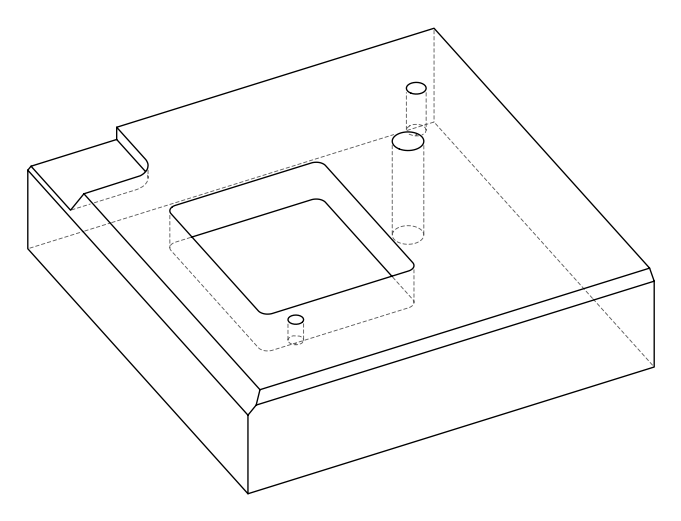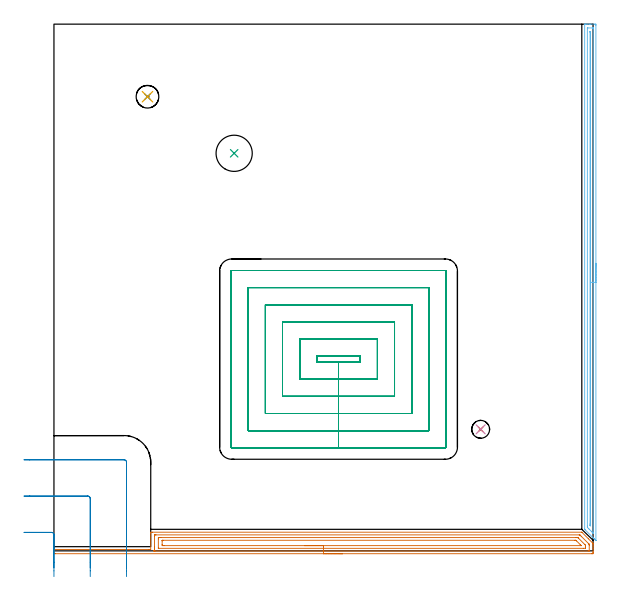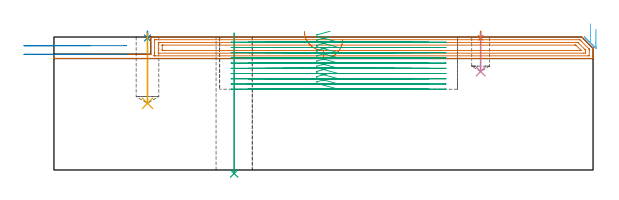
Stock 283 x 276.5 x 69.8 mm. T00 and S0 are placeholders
(PLAN: 9 operations, 6 tool changes, 45.9 min)
(1 SPOT_DRILL | STEP1POCKET | NXT0321_9005460120000 | 0.03 min | 0 mm3)
(2 SPOT_DRILL_1 | STEP1POCKET_1 | NXT0321_9005460120000 | 0.03 min | 1 mm3)
(3 INDEXABLE_INSERT_DRILL_THROUGH_HOLE_FROM_SOLID | STEP1HOLE | NXT0302_009 | 0.3 min | 19773 mm3)
(4 DRILL_BLIND_HOLE_INTO_CENTER | STEP1POCKET | UGT0301_209 | 0.08 min | 1122 mm3)
(5 DRILL_BLIND_HOLE_INTO_CENTER_1 | STEP1POCKET_1 | UGT0301_229 | 0.15 min | 3596 mm3)
(6 AREA_MILL | FG_CHAMFER_SURFACE | UGT0205_001 | 6.59 min | 4786 mm3)
(7 AREA_MILL_1 | FG_CHAMFER_SURFACE_1 | UGT0205_001 | 8.07 min | 17929 mm3)
(8 MILL_CORNER_NOTCH_RECTANGULAR | CORNER_NOTCH_RECTANGULAR | UGT0201_109 | Follow Part, ap 6.35, ae 75% | 1.01 min | 24477 mm3)
(9 MILL_RECTANGULAR_POCKET | POCKET_RECTANGULAR_STRAIGHT | NXT0201_011 | Follow Part, ap 3, ae 75% | 29.66 min | 358503 mm3)
(TOOL NXT0321_9005460120000 | NC Spot Drill, 142deg, 12mm, Carbide, Uncoated | D12 PA142 FL30 Z2)
(TOOL NXT0302_009 | Index. Insert Drill 19mm [880-D1900L25-05] | D19 PA176 FL95 Z2)
(TOOL UGT0301_209 | Twist Drill 9.4 mm | D9.4 PA118 FL78 Z2)
(TOOL UGT0301_229 | Twist Drill 11.9 mm | D11.9 PA118 FL100 Z2)
(TOOL UGT0205_001 | Chamfer Mill 20 x 3 x 45 deg. | D20 FL50 Z2)
(TOOL UGT0201_109 | End Mill 25.4 mm | D25.4 FL25 Z2)
(TOOL NXT0201_011 | ENDMILL 12mm [2P460-1200-NA 1630] | D12 FL38 Z6)
(OP 1 SPOT_DRILL)
G17 G21 G94 G90
T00 M6
G54
G17 G0 G90 X224. Y63.8 S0 M3
G43 Z79.8 H0
G94 G81 G98 Z69.395 F250. R72.8
G80
M5
M2
(OP 2 SPOT_DRILL_1)
G17 G21 G94 G90
T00 M6
G54
G17 G0 G90 X49.1 Y238.4 S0 M3
G43 Z79.8 H0
G94 G81 G98 Z69.288 F250. R72.8
G80
M5
M2
(OP 3 INDEXABLE_INSERT_DRILL_THROUGH_HOLE_FROM_SOLID)
G17 G21 G94 G90
T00 M6
G54
G17 G0 G90 X94.6 Y208.7 S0 M3
G43 Z79.8 H1
G94 G81 G98 Z-1.832 F250. R71.8
G80
M5
M2
(OP 4 DRILL_BLIND_HOLE_INTO_CENTER)
G17 G21 G94 G90
T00 M6
G54
G17 G0 G90 X224. Y63.8 S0 M3
G43 Z79.8 H0
G94 G81 G98 Z51.7 F250. R71.8
G80
M5
M2
(OP 5 DRILL_BLIND_HOLE_INTO_CENTER_1)
G17 G21 G94 G90
T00 M6
G54
G17 G0 G90 X49.1 Y238.4 S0 M3
G43 Z79.8 H0
G94 G81 G98 Z35. F250. R71.8
G80
M5
M2
(OP 6 AREA_MILL)
G17 G21 G94 G90
T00 M6
G54
G17 G0 G90 X284.5 Y150.95 S1061 M3
G43 Z79.8 H0
Z73.9
G94 G1 Y150.912 Z73.028 F250.
Y150.798 Z72.163
Y150.609 Z71.312
Y150.347 Z70.48
Y150.013 Z69.674
Y149.61 Z68.9
Y149.141 Z68.164
Y148.61 Z67.472
Y148.021 Z66.829
Y147.378 Z66.239
Y146.686 Z65.708
Y145.95 Z65.24
Y145.176 Z64.837
Y144.37 Z64.503
Y143.538 Z64.241
Y142.686 Z64.052
Y141.822 Z63.938
Y140.95 Z63.9
Y5.536
X284.499 Y5.498 Z63.898
X284.493 Y5.408 Z63.896
X284.48 Y5.415 Z63.909
X284.325 Y5.574 Z64.073
X284.169 Y5.729 Z64.226
X284.02 Y5.879 Z64.378
X283.878 Y6.021 Z64.52
X283.732 Y6.166 Z64.663
X283.593 Y6.306 Z64.804
X283.431 Y6.468 Z64.967
X283.296 Y6.602 Z65.1
X283.167 Y6.732 Z65.231
X278.837 Y11.063 Z69.562
X278.638 Y11.264 Z69.758
X278.604 Y11.305 Z69.79
X278.6 Y11.382 Z69.8
Y276.326
X278.602 Y276.49 Z69.788
X278.727 Y276.497 Z69.666
X278.859 Y276.5 Z69.541
X279.123 Z69.276
X279.804 Z68.59
X281.018 Z67.379
X281.55 Z66.844
X283.902 Z64.494
X284.169 Y276.496 Z64.228
X284.493 Y276.49 Z63.904
X284.497 Y276.215 Z63.902
X284.499 Y275.879 Z63.901
X284.5 Y140.95 Z63.9
X283.086 Z65.314
X283.085 Y9.398 Z65.315
X283.084 Y9.3 Z65.316
X283.083 Y9.276 Z65.317
X283.082 Z65.318
X283.075 Y9.28 Z65.325
X283.041 Y9.311 Z65.359
X282.754 Y9.595 Z65.646
X282.423 Y9.927 Z65.977
X280.967 Y11.382 Z67.433
X280.677 Y11.673 Z67.723
X280.076 Y12.276 Z68.324
X280.036 Y12.324 Z68.364
X280.021 Y12.345 Z68.379
X280.019 Y12.362 Z68.381
X280.016 Y12.446 Z68.384
X280.015 Y12.615 Z68.385
X280.014 Y12.955 Z68.386
X280.015 Y274.092 Z68.385
X280.017 Y274.431 Z68.383
X280.019 Y274.472 Z68.381
X280.02 Y274.486 Z68.38
X280.04 Y274.49 Z68.36
X280.146 Y274.496 Z68.254
X280.279 Y274.499 Z68.121
X282.898 Z65.502
X283.042 Y274.496 Z65.358
X283.072 Y274.492 Z65.328
X283.079 Y274.489 Z65.321
X283.082 Y274.479 Z65.318
X283.084 Y274.445 Z65.316
X283.086 Y274.307 Z65.314
Y274.092
Y140.95
X281.672 Z66.728
X281.671 Y13.939 Z66.729
X281.666 Y13.17 Z66.734
X281.665 Y13.159 Z66.735
X281.638 Y13.17 Z66.762
X281.55 Y13.255 Z66.85
X281.455 Y13.356 Z66.945
X281.435 Y13.395 Z66.965
X281.432 Y13.524 Z66.968
X281.43 Y13.69 Z66.97
X281.428 Y14.188 Z66.972
X281.429 Y272.305 Z66.971
X281.431 Y272.427 Z66.969
X281.434 Y272.469 Z66.966
X281.437 Y272.49 Z66.963
X281.455 Y272.492 Z66.945
X281.55 Y272.495 Z66.85
X281.613 Y272.494 Z66.787
X281.658 Y272.491 Z66.742
X281.665 Y272.428 Z66.735
X281.668 Y272.305 Z66.732
X281.671 Y272.181 Z66.729
X281.672 Y271.411 Z66.728
Y267.334
Y140.95
Y140.078 Z66.766
Y139.213 Z66.88
Y138.362 Z67.069
Y137.53 Z67.331
Y136.724 Z67.665
Y135.95 Z68.068
Y135.214 Z68.537
Y134.522 Z69.068
Y133.879 Z69.657
Y133.29 Z70.301
Y132.758 Z70.993
Y132.29 Z71.728
Y131.887 Z72.502
Y131.553 Z73.308
Y131.291 Z74.14
Y131.102 Z74.992
Y130.988 Z75.857
Y130.95 Z76.728
G0 Z79.8
M5
M2
(OP 7 AREA_MILL_1)
G17 G21 G94 G90
T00 M6
G54
G17 G0 G90 X151.5 Y-1.5 S1061 M3
G43 Z79.8 H0
Z68.5
G94 G1 X151.462 Z67.628 F250.
X151.348 Z66.764
X151.159 Z65.912
X150.897 Z65.08
X150.563 Z64.274
X150.16 Z63.5
X149.692 Z62.764
X149.16 Z62.072
X148.571 Z61.429
X147.928 Z60.84
X147.236 Z60.309
X146.5 Z59.84
X145.726 Z59.437
X144.92 Z59.103
X144.088 Z58.841
X143.236 Z58.652
X142.372 Z58.538
X141.5 Z58.5
X0.633
X0.383 Y-1.498 Z58.502
X0.003 Y-1.491 Z58.505
X0. Y-1.475 Z58.522
Y-0.235 Z59.76
X0.001 Y0.652 Z60.652
X0.009 Y0.696 Z60.689
X0.185 Y0.7 Z60.7
X49.745
X49.774 Y0.703 Z60.695
X49.776 Y0.702 Z60.696
X49.783 Y0.7 Z60.7
X49.865
X49.88 Y0.701 Z60.699
X49.883 Y0.7 Z60.7
X49.913
X49.927 Y0.701 Z60.694
X49.931 Y0.702 Z60.693
X49.934 Y0.701 Z60.697
X49.936 Y0.7 Z60.7
X49.958
X49.976 Z60.699
X49.977 Y0.701 Z60.697
X49.982 Y0.709 Z60.685
X49.988 Y0.706 Z60.691
X49.991 Y0.702 Z60.698
X49.992 Y0.701 Z60.699
X50.007 Y0.7 Z60.7
X50.026
X50.028 Y0.701 Z60.696
X50.032 Y0.707 Z60.689
X50.041 Y0.705 Z60.693
X50.048 Y0.704 Z60.696
X50.209
X50.272 Y0.701 Z60.699
X50.331 Y0.7 Z60.7
X50.8
Y9.447 Z69.446
X50.81 Y9.794 Z69.792
X51.613 Y9.8 Z69.8
X277.001
X277.094 Y9.796 Z69.789
X277.165 Y9.736 Z69.733
X280.558 Y6.342 Z66.342
X282.815 Y4.086 Z64.085
X282.881 Y4.019 Z64.018
X282.99 Y3.9 Z63.895
X283. Y3.786 Z63.786
Y3.712 Z63.711
Y3.124 Z63.123
Y2.396 Z62.391
Y1.156 Z61.153
Y-0.235 Z59.761
Y-0.855 Z59.141
X282.997 Y-1.112 Z58.885
X282.99 Y-1.492 Z58.504
X282.761 Y-1.497 Z58.501
X282.367 Y-1.5 Z58.5
X141.5
Y-0.086 Z59.914
X53.249 Y-0.085 Z59.915
X52.636 Y-0.08 Z59.92
X52.508 Y-0.079 Z59.921
X52.505 Y-0.051 Z59.949
X52.508 Y-0.038 Z59.962
X52.602 Y0.103 Z60.103
X52.673 Y0.225 Z60.225
X52.747 Y0.408 Z60.408
X52.788 Y0.642 Z60.642
X52.798 Y1.235 Z61.235
X52.799 Y1.519 Z61.519
X52.8 Y2.11 Z62.11
Y7.658 Z67.658
X52.802 Y8.246 Z68.246
X52.806 Y8.332 Z68.332
X52.81 Y8.377 Z68.377
X52.846 Y8.379 Z68.379
X53.031 Y8.383 Z68.383
X53.402 Y8.385 Z68.385
X53.554 Y8.386 Z68.386
X275.735 Y8.385 Z68.385
X275.921 Y8.384 Z68.384
X276.013 Y8.381 Z68.381
X276.055 Y8.379 Z68.379
X276.107 Y8.335 Z68.335
X276.792 Y7.658 Z67.658
X277.001 Y7.449 Z67.449
X280.579 Y3.872 Z63.872
X280.878 Y3.568 Z63.568
X280.95 Y3.492 Z63.492
X280.983 Y3.455 Z63.455
X280.99 Y3.41 Z63.41
X280.994 Y3.273 Z63.273
X280.999 Y2.861 Z62.861
Y0.23 Z60.23
X280.996 Y0.091 Z60.091
X280.991 Y-0.019 Z59.981
X280.987 Y-0.079 Z59.921
X280.426 Y-0.085 Z59.915
X141.5 Y-0.086 Z59.914
Y1.328 Z61.328
X54.996 Y1.329 Z61.329
X54.867 Y1.332 Z61.332
X54.822 Y1.335 Z61.335
X54.809 Y1.338 Z61.338
X54.807 Y1.346 Z61.346
X54.803 Y1.392 Z61.392
X54.801 Y1.519 Z61.519
Y6.286 Z66.286
X54.808 Y6.781 Z66.781
X54.812 Y6.965 Z66.965
X54.999 Y6.968 Z66.968
X55.191 Y6.97 Z66.97
X55.891 Y6.971 Z66.971
X56.085
X274.124
X274.318 Y6.97 Z66.97
X275.025 Y6.964 Z66.964
X275.212 Y6.788 Z66.788
X275.22 Y6.781 Z66.781
X278.79 Y3.21 Z63.21
X278.987 Y3.002 Z63.002
X278.995 Y2.602 Z62.602
X278.998 Y2.396 Z62.396
X278.999 Y2.191 Z62.191
X278.99 Y1.519 Z61.519
X278.977 Y1.336 Z61.336
X277.895 Y1.329 Z61.329
X141.5 Y1.328 Z61.328
Y2.743 Z62.743
X57.874
X57.519 Y2.744 Z62.744
X56.98 Y2.749 Z62.749
X56.81 Y2.752 Z62.752
X56.803 Y3.097 Z63.097
X56.801 Y3.273 Z63.273
X56.8 Y5.203 Z65.203
X56.805 Y5.379 Z65.379
X56.81 Y5.496 Z65.496
X56.82 Y5.551 Z65.551
X56.845 Y5.553 Z65.553
X56.98 Y5.555 Z65.555
X57.333 Y5.557 Z65.557
X273.423
X273.778 Y5.556 Z65.556
X273.912 Y5.553 Z65.553
X273.975 Y5.55 Z65.55
X274.095 Y5.444 Z65.444
X274.318 Y5.232 Z65.232
X276.278 Y3.273 Z63.273
X276.442 Y3.107 Z63.107
X276.748 Y2.792 Z62.792
X276.783 Y2.748 Z62.748
X276.771 Y2.746 Z62.746
X276.725 Y2.744 Z62.744
X276.647 Y2.743 Z62.743
X141.5
X140.628 Z62.781
X139.764 Z62.895
X138.912 Z63.083
X138.08 Z63.346
X137.274 Z63.68
X136.5 Z64.082
X135.764 Z64.551
X135.072 Z65.082
X134.429 Z65.672
X133.84 Z66.315
X133.308 Z67.007
X132.84 Z67.743
X132.437 Z68.517
X132.103 Z69.323
X131.841 Z70.155
X131.652 Z71.006
X131.538 Z71.871
X131.5 Z72.743
G0 Z79.8
M5
M2
(OP 8 MILL_CORNER_NOTCH_RECTANGULAR)
G17 G21 G94 G90
T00 M6
G54
G17 G0 G90 X0. Y-8.95 S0 M3
G43 Z79.8 H0
Z65.25
G94 G1 Y-5.95 F250.
Y8.435 F500.
G3 X-1.265 Y9.7 R1.27
G1 X-12.7
X-15.7 F250.
G0 Z79.8
X19.05 Y-8.95
Z65.25
G1 Y-5.95
Y27.485 F500.
G3 X17.785 Y28.75 R1.27
G1 X-12.7
X-15.7 F250.
G0 Z79.8
X38.1 Y-8.95
Z65.25
G1 Y-5.95
Y46.535 F500.
G3 X36.835 Y47.8 R1.27
G1 X-12.7
X-15.7 F250.
G0 Z79.8
X0. Y-13.499
Z60.7
G1 Y-10.499
Y8.435 F500.
G3 X-1.265 Y9.7 R1.27
G1 X-12.7
X-15.7 F250.
G0 Z79.8
X19.05 Y-13.499
Z60.7
G1 Y-10.499
Y27.485 F500.
G3 X17.785 Y28.75 R1.27
G1 X-12.7
X-15.7 F250.
G0 Z79.8
X38.1 Y-13.499
Z60.7
G1 Y-10.499
Y46.535 F500.
G3 X36.835 Y47.8 R1.27
G1 X-12.7
X-15.7 F250.
G0 Z79.8
M5
M2
(OP 9 MILL_RECTANGULAR_POCKET)
G17 G21 G94 G90
T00 M6
G54
G17 G0 G90 X144.922 Y102.2 S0 M3
G43 Z79.8 H1
Z72.8
G94 G1 X138. Z70.945 F250.
Y99.1 Z70.115
X149.4 Z67.06
X160.8 F500.
Y102.2
X138.
Y99.1
X149.4
Y90.1
X169.8
Y111.2
X129.
Y90.1
X149.4
Y81.1
X178.8
Y120.2
X120.
Y81.1
X149.4
Y72.1
X187.8
Y129.2
X111.
Y72.1
X149.4
Y63.1
X196.8
Y138.2
X102.
Y63.1
X149.4
Y54.1
X205.5
G3 X205.8 Y54.4 R0.3
G1 Y146.9
G3 X205.5 Y147.2 R0.3
G1 X93.3
G3 X93. Y146.9 R0.3
G1 Y54.4
G3 X93.3 Y54.1 R0.3
G1 X149.4
X150.4
G0 X144.922 Y102.2 Z70.06
G1 X138. Z68.205 F250.
Y99.1 Z67.375
X149.4 Z64.32
X160.8 F500.
Y102.2
X138.
Y99.1
X149.4
Y90.1
X169.8
Y111.2
X129.
Y90.1
X149.4
Y81.1
X178.8
Y120.2
X120.
Y81.1
X149.4
Y72.1
X187.8
Y129.2
X111.
Y72.1
X149.4
Y63.1
X196.8
Y138.2
X102.
Y63.1
X149.4
Y54.1
X205.5
G3 X205.8 Y54.4 R0.3
G1 Y146.9
G3 X205.5 Y147.2 R0.3
G1 X93.3
G3 X93. Y146.9 R0.3
G1 Y54.4
G3 X93.3 Y54.1 R0.3
G1 X149.4
X150.4
G0 X144.922 Y102.2 Z67.32
G1 X138. Z65.465 F250.
Y99.1 Z64.635
X149.4 Z61.58
X160.8 F500.
Y102.2
X138.
Y99.1
X149.4
Y90.1
X169.8
Y111.2
X129.
Y90.1
X149.4
Y81.1
X178.8
Y120.2
X120.
Y81.1
X149.4
Y72.1
X187.8
Y129.2
X111.
Y72.1
X149.4
Y63.1
X196.8
Y138.2
X102.
Y63.1
X149.4
Y54.1
X205.5
G3 X205.8 Y54.4 R0.3
G1 Y146.9
G3 X205.5 Y147.2 R0.3
G1 X93.3
G3 X93. Y146.9 R0.3
G1 Y54.4
G3 X93.3 Y54.1 R0.3
G1 X149.4
X150.4
G0 X144.922 Y102.2 Z64.58
G1 X138. Z62.725 F250.
Y99.1 Z61.895
X149.4 Z58.84
X160.8 F500.
Y102.2
X138.
Y99.1
X149.4
Y90.1
X169.8
Y111.2
X129.
Y90.1
X149.4
Y81.1
X178.8
Y120.2
X120.
Y81.1
X149.4
Y72.1
X187.8
Y129.2
X111.
Y72.1
X149.4
Y63.1
X196.8
Y138.2
X102.
Y63.1
X149.4
Y54.1
X205.5
G3 X205.8 Y54.4 R0.3
G1 Y146.9
G3 X205.5 Y147.2 R0.3
G1 X93.3
G3 X93. Y146.9 R0.3
G1 Y54.4
G3 X93.3 Y54.1 R0.3
G1 X149.4
X150.4
G0 X144.922 Y102.2 Z61.84
G1 X138. Z59.985 F250.
Y99.1 Z59.155
X149.4 Z56.1
X160.8 F500.
Y102.2
X138.
Y99.1
X149.4
Y90.1
X169.8
Y111.2
X129.
Y90.1
X149.4
Y81.1
X178.8
Y120.2
X120.
Y81.1
X149.4
Y72.1
X187.8
Y129.2
X111.
Y72.1
X149.4
Y63.1
X196.8
Y138.2
X102.
Y63.1
X149.4
Y54.1
X205.5
G3 X205.8 Y54.4 R0.3
G1 Y146.9
G3 X205.5 Y147.2 R0.3
G1 X93.3
G3 X93. Y146.9 R0.3
G1 Y54.4
G3 X93.3 Y54.1 R0.3
G1 X149.4
X150.4
G0 X144.922 Y102.2 Z59.1
G1 X138. Z57.245 F250.
Y99.1 Z56.415
X149.4 Z53.36
X160.8 F500.
Y102.2
X138.
Y99.1
X149.4
Y90.1
X169.8
Y111.2
X129.
Y90.1
X149.4
Y81.1
X178.8
Y120.2
X120.
Y81.1
X149.4
Y72.1
X187.8
Y129.2
X111.
Y72.1
X149.4
Y63.1
X196.8
Y138.2
X102.
Y63.1
X149.4
Y54.1
X205.5
G3 X205.8 Y54.4 R0.3
G1 Y146.9
G3 X205.5 Y147.2 R0.3
G1 X93.3
G3 X93. Y146.9 R0.3
G1 Y54.4
G3 X93.3 Y54.1 R0.3
G1 X149.4
X150.4
G0 X144.922 Y102.2 Z56.36
G1 X138. Z54.505 F250.
Y99.1 Z53.675
X149.4 Z50.62
X160.8 F500.
Y102.2
X138.
Y99.1
X149.4
Y90.1
X169.8
Y111.2
X129.
Y90.1
X149.4
Y81.1
X178.8
Y120.2
X120.
Y81.1
X149.4
Y72.1
X187.8
Y129.2
X111.
Y72.1
X149.4
Y63.1
X196.8
Y138.2
X102.
Y63.1
X149.4
Y54.1
X205.5
G3 X205.8 Y54.4 R0.3
G1 Y146.9
G3 X205.5 Y147.2 R0.3
G1 X93.3
G3 X93. Y146.9 R0.3
G1 Y54.4
G3 X93.3 Y54.1 R0.3
G1 X149.4
X150.4
G0 X144.922 Y102.2 Z53.62
G1 X138. Z51.765 F250.
Y99.1 Z50.935
X149.4 Z47.88
X160.8 F500.
Y102.2
X138.
Y99.1
X149.4
Y90.1
X169.8
Y111.2
X129.
Y90.1
X149.4
Y81.1
X178.8
Y120.2
X120.
Y81.1
X149.4
Y72.1
X187.8
Y129.2
X111.
Y72.1
X149.4
Y63.1
X196.8
Y138.2
X102.
Y63.1
X149.4
Y54.1
X205.5
G3 X205.8 Y54.4 R0.3
G1 Y146.9
G3 X205.5 Y147.2 R0.3
G1 X93.3
G3 X93. Y146.9 R0.3
G1 Y54.4
G3 X93.3 Y54.1 R0.3
G1 X149.4
X150.4
G0 X144.922 Y102.2 Z50.88
G1 X138. Z49.025 F250.
Y99.1 Z48.195
X149.4 Z45.14
X160.8 F500.
Y102.2
X138.
Y99.1
X149.4
Y90.1
X169.8
Y111.2
X129.
Y90.1
X149.4
Y81.1
X178.8
Y120.2
X120.
Y81.1
X149.4
Y72.1
X187.8
Y129.2
X111.
Y72.1
X149.4
Y63.1
X196.8
Y138.2
X102.
Y63.1
X149.4
Y54.1
X205.5
G3 X205.8 Y54.4 R0.3
G1 Y146.9
G3 X205.5 Y147.2 R0.3
G1 X93.3
G3 X93. Y146.9 R0.3
G1 Y54.4
G3 X93.3 Y54.1 R0.3
G1 X149.4
X150.4
G0 X144.922 Y102.2 Z48.14
G1 X138. Z46.285 F250.
Y99.1 Z45.455
X149.4 Z42.4
X160.8 F500.
Y102.2
X138.
Y99.1
X149.4
Y90.1
X169.8
Y111.2
X129.
Y90.1
X149.4
Y81.1
X178.8
Y120.2
X120.
Y81.1
X149.4
Y72.1
X187.8
Y129.2
X111.
Y72.1
X149.4
Y63.1
X196.8
Y138.2
X102.
Y63.1
X149.4
Y54.1
X205.5
G3 X205.8 Y54.4 R0.3
G1 Y146.9
G3 X205.5 Y147.2 R0.3
G1 X93.3
G3 X93. Y146.9 R0.3
G1 Y54.4
G3 X93.3 Y54.1 R0.3
G1 X149.4
X150.4
G0 Z79.8
M5
M2
